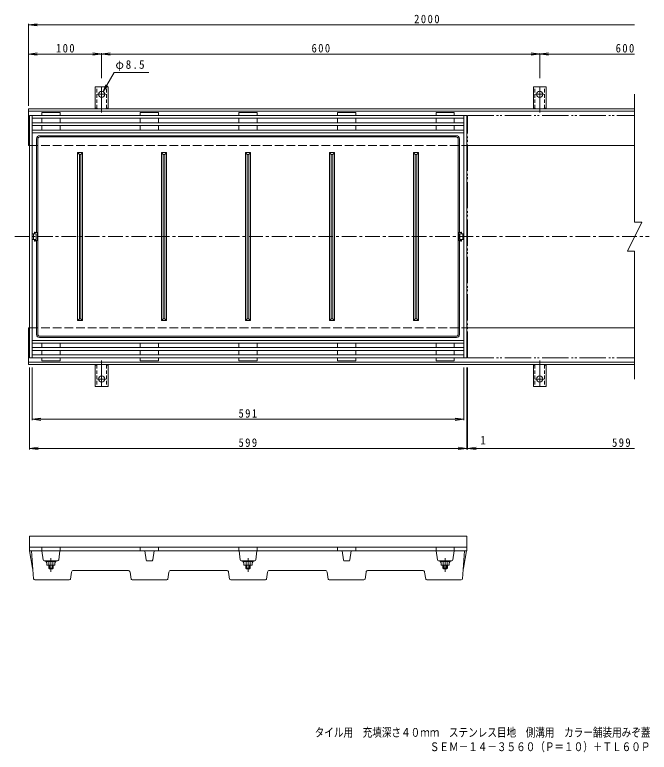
# Model space of a CAD drawing. Units: millimetres, scale not verified. Extents: x -720 to 734, y -548 to 461.
# Drawn here: x -720 to 149, y -548 to 461 of the extents above; entities that cross this region are included whole.
import ezdxf
from ezdxf.enums import TextEntityAlignment as Align

# ---------------------------------------------------------------- set-up
doc = ezdxf.new("R2010")
doc.units = ezdxf.units.MM
doc.header["$LTSCALE"] = 4
for name, pattern in [('CHAIN1', [8, 5, -1, 1, -1]), ('CHAIN2', [12, 9, -1, 1, -1]), ('DASHED1', [1.8, 1.2, -0.6]), ('DASHED3', [4, 3, -1]), ('DOUBLE_CHAIN2', [12.8, 9, -1, 0.6, -0.6, 0.6, -1])]:
    doc.linetypes.add(name, pattern=pattern)
for name, color, linetype, lineweight in [('0-0_通り芯', 3, 'Continuous', 9), ('0-1_躯体', 2, 'Continuous', 9), ('0-5_寸法', 7, 'Continuous', 9), ('0-F', 7, 'Continuous', 9)]:
    doc.layers.add(name, color=color, linetype=linetype, lineweight=lineweight)
doc.layers.add('F-5_F-5ﾚｲﾔ', color=2, linetype='Continuous')
doc.styles.add('ＭＳ ゴシック', font='')
doc.styles.get('ＭＳ ゴシック').set_extended_font_data('MS Gothic')

msp = doc.modelspace()

# ---------------------------------------------------------------- linework, layer by layer
at = {"layer": '0-0_通り芯'}
for p, q in [((-700.139, -8.458), (-700.139, 323.541)), ((-700.139, 323.541), (-101.139, 323.541)), ((-696.139, -8.458), (-696.139, 323.541)), ((-683.139, 327.541), (-683.139, 323.541)), ((-683.139, 327.541), (-658.139, 327.541)), ((-658.139, 327.541), (-658.139, 323.541)), ((-548.139, 327.541), (-548.139, 323.541)), ((-548.139, 327.541), (-523.139, 327.541)), ((-523.139, 327.541), (-523.139, 323.541)), ((-413.139, 327.541), (-413.139, 323.541)), ((-413.139, 327.541), (-388.139, 327.541)), ((-388.139, 327.541), (-388.139, 323.541)), ((-278.139, 327.541), (-278.139, 323.541)), ((-253.139, 327.541), (-278.139, 327.541)), ((-253.139, 327.541), (-253.139, 323.541)), ((-143.139, 327.541), (-143.139, 323.541)), ((-118.139, 327.541), (-143.139, 327.541)), ((-118.139, 327.541), (-118.139, 323.541)), ((-105.139, -8.458), (-105.139, 323.541)), ((-101.139, -8.458), (-101.139, 323.541)), ((-696.139, 319.541), (-105.139, 319.541)), ((-696.139, 313.541), (-105.139, 313.541)), ((-683.139, 319.541), (-683.139, 313.541)), ((-658.139, 319.541), (-658.139, 313.541)), ((-548.139, 319.541), (-548.139, 313.541)), ((-523.139, 319.541), (-523.139, 313.541)), ((-413.139, 319.541), (-413.139, 313.541)), ((-388.139, 319.541), (-388.139, 313.541)), ((-278.139, 319.541), (-278.139, 313.541)), ((-253.139, 319.541), (-253.139, 313.541)), ((-143.139, 319.541), (-143.139, 313.541)), ((-118.139, 319.541), (-118.139, 313.541)), ((-696.139, 309.541), (-105.139, 309.541)), ((-696.139, 303.542), (-105.139, 303.542)), ((-683.139, 309.541), (-683.139, 303.542)), ((-658.139, 309.541), (-658.139, 303.542)), ((-548.139, 309.541), (-548.139, 303.542)), ((-523.139, 309.541), (-523.139, 303.542)), ((-413.139, 309.541), (-413.139, 303.542)), ((-388.139, 309.541), (-388.139, 303.542)), ((-278.139, 309.541), (-278.139, 303.542)), ((-253.139, 309.541), (-253.139, 303.542)), ((-143.139, 309.541), (-143.139, 303.542)), ((-118.139, 309.541), (-118.139, 303.542)), ((-696.139, 299.541), (-105.139, 299.541)), ((-686.121, 295.672), (-115.156, 295.672)), ((-685.549, 294.022), (-115.728, 294.022)), ((-690.121, 291.672), (-690.121, 163.208)), ((-688.549, 291.022), (-688.549, 24.061)), ((-112.728, 291.022), (-112.728, 24.061)), ((-111.156, 291.672), (-111.156, 163.208)), ((-634.139, 272.541), (-631.639, 270.041)), ((-627.139, 272.541), (-629.639, 270.041)), ((-629.639, 45.042), (-629.639, 270.041)), ((-627.139, 42.542), (-627.139, 272.541)), ((-519.139, 272.541), (-516.639, 270.041)), ((-512.139, 272.541), (-514.639, 270.041)), ((-514.639, 45.042), (-514.639, 270.041)), ((-512.139, 42.542), (-512.139, 272.541)), ((-404.139, 272.541), (-397.139, 272.541)), ((-404.139, 272.541), (-401.639, 270.041)), ((-404.139, 42.542), (-404.139, 272.541)), ((-401.639, 270.041), (-399.639, 270.041)), ((-401.639, 45.042), (-401.639, 270.041)), ((-397.139, 272.541), (-399.639, 270.041)), ((-399.639, 45.042), (-399.639, 270.041)), ((-397.139, 42.542), (-397.139, 272.541)), ((-289.139, 272.541), (-286.639, 270.041)), ((-289.139, 42.542), (-289.139, 272.541)), ((-286.639, 45.042), (-286.639, 270.041)), ((-282.139, 272.541), (-284.639, 270.041)), ((-174.139, 272.541), (-171.639, 270.041)), ((-174.139, 42.542), (-174.139, 272.541)), ((-171.639, 45.042), (-171.639, 270.041)), ((-167.139, 272.541), (-169.639, 270.041)), ((-693.129, 163.541), (-693.129, 161.542)), ((-692.128, 163.541), (-693.129, 163.541)), ((-693.129, 163.541), (-692.128, 163.041)), ((-689.121, 163.041), (-692.128, 163.541)), ((-692.128, 163.041), (-689.121, 163.041)), ((-689.121, 152.042), (-689.121, 163.041)), ((-112.156, 163.041), (-109.149, 163.541)), ((-112.156, 152.042), (-112.156, 163.041)), ((-109.149, 163.041), (-112.156, 163.041)), ((-109.149, 163.541), (-108.149, 163.541)), ((-108.149, 163.541), (-109.149, 163.041)), ((-108.149, 163.541), (-108.149, 161.542)), ((-696.139, 161.542), (-690.639, 161.542)), ((-696.139, 153.542), (-690.639, 153.542)), ((-694.639, 153.542), (-694.639, 161.542)), ((-693.129, 151.542), (-693.129, 153.542)), ((-693.129, 151.542), (-692.128, 152.042)), ((-692.128, 151.542), (-693.129, 151.542)), ((-689.121, 152.042), (-692.128, 151.542)), ((-692.128, 152.042), (-689.121, 152.042)), ((-690.639, 153.542), (-690.639, 161.542)), ((-690.121, 23.411), (-690.121, 151.875)), ((-112.156, 152.042), (-109.149, 151.542)), ((-109.149, 152.042), (-112.156, 152.042)), ((-111.156, 23.411), (-111.156, 151.875)), ((-105.139, 161.542), (-110.639, 161.542)), ((-110.639, 153.542), (-110.639, 161.542)), ((-105.139, 153.542), (-110.639, 153.542)), ((-108.149, 151.542), (-109.149, 152.042)), ((-109.149, 151.542), (-108.149, 151.542)), ((-108.149, 151.542), (-108.149, 153.542)), ((-106.639, 153.542), (-106.639, 161.542)), ((-634.139, 42.542), (-631.639, 45.042)), ((-634.139, 42.542), (-627.139, 42.542)), ((-631.639, 45.042), (-629.639, 45.042)), ((-627.139, 42.542), (-629.639, 45.042)), ((-519.139, 42.542), (-516.639, 45.042)), ((-519.139, 42.542), (-512.139, 42.542)), ((-516.639, 45.042), (-514.639, 45.042)), ((-512.139, 42.542), (-514.639, 45.042)), ((-404.139, 42.542), (-401.639, 45.042)), ((-404.139, 42.542), (-397.139, 42.542)), ((-401.639, 45.042), (-399.639, 45.042)), ((-397.139, 42.542), (-399.639, 45.042)), ((-289.139, 42.542), (-286.639, 45.042)), ((-282.139, 42.542), (-289.139, 42.542)), ((-284.639, 45.042), (-286.639, 45.042)), ((-282.139, 42.542), (-284.639, 45.042)), ((-174.139, 42.542), (-171.639, 45.042)), ((-167.139, 42.542), (-174.139, 42.542)), ((-169.639, 45.042), (-171.639, 45.042)), ((-167.139, 42.542), (-169.639, 45.042)), ((-685.549, 21.061), (-115.728, 21.061)), ((-696.139, 15.542), (-105.139, 15.542)), ((-696.139, 11.542), (-105.139, 11.542)), ((-686.121, 19.411), (-115.156, 19.411)), ((-683.139, 5.542), (-683.139, 11.542)), ((-658.139, 5.542), (-658.139, 11.542)), ((-548.139, 5.542), (-548.139, 11.542)), ((-523.139, 5.542), (-523.139, 11.542)), ((-413.139, 5.542), (-413.139, 11.542)), ((-388.139, 5.542), (-388.139, 11.542)), ((-278.139, 5.542), (-278.139, 11.542)), ((-253.139, 5.542), (-253.139, 11.542)), ((-143.139, 5.542), (-143.139, 11.542)), ((-118.139, 5.542), (-118.139, 11.542)), ((-696.139, 5.542), (-105.139, 5.542)), ((-696.139, 1.542), (-105.139, 1.542)), ((-683.139, -4.458), (-683.139, 1.542)), ((-658.139, -4.458), (-658.139, 1.542)), ((-548.139, -4.458), (-548.139, 1.542)), ((-523.139, -4.458), (-523.139, 1.542)), ((-413.139, -4.458), (-413.139, 1.542)), ((-388.139, -4.458), (-388.139, 1.542)), ((-278.139, -4.458), (-278.139, 1.542)), ((-253.139, -4.458), (-253.139, 1.542)), ((-143.139, -4.458), (-143.139, 1.542)), ((-118.139, -4.458), (-118.139, 1.542)), ((-700.139, -8.458), (-101.139, -8.458)), ((-696.139, -4.458), (-105.139, -4.458)), ((-683.139, -12.458), (-683.139, -8.458)), ((-658.139, -12.458), (-658.139, -8.458)), ((-548.139, -12.458), (-548.139, -8.458)), ((-523.139, -12.458), (-523.139, -8.458)), ((-413.139, -12.458), (-413.139, -8.458)), ((-388.139, -12.458), (-388.139, -8.458)), ((-278.139, -12.458), (-278.139, -8.458)), ((-253.139, -12.458), (-253.139, -8.458)), ((-143.139, -12.458), (-143.139, -8.458)), ((-118.139, -12.458), (-118.139, -8.458)), ((-683.139, -12.458), (-658.139, -12.458)), ((-548.139, -12.458), (-523.139, -12.458)), ((-413.139, -12.458), (-388.139, -12.458)), ((-253.139, -12.458), (-278.139, -12.458)), ((-118.139, -12.458), (-143.139, -12.458)), ((-700.139, -272.459), (-700.139, -252.458)), ((-101.139, -252.458), (-700.139, -252.458)), ((-101.139, -272.459), (-101.139, -252.458)), ((-101.139, -267.458), (-700.139, -267.458)), ((-101.139, -272.459), (-700.139, -272.459)), ((-699.789, -272.459), (-695.646, -296.148)), ((-694.238, -311.065), (-696.996, -272.459)), ((-683.139, -267.458), (-683.139, -272.459)), ((-681.303, -285.145), (-682.889, -272.459)), ((-659.974, -285.145), (-658.389, -272.459)), ((-658.139, -267.458), (-658.139, -272.459)), ((-548.139, -267.458), (-548.139, -272.459)), ((-540.07, -285.167), (-541.857, -272.459)), ((-531.207, -285.167), (-529.42, -272.459)), ((-523.139, -267.458), (-523.139, -272.459)), ((-413.139, -267.458), (-413.139, -272.459)), ((-411.303, -285.145), (-412.889, -272.459)), ((-389.974, -285.145), (-388.389, -272.459)), ((-388.139, -267.458), (-388.139, -272.459)), ((-278.139, -267.458), (-278.139, -272.459)), ((-270.07, -285.167), (-271.857, -272.459)), ((-261.207, -285.167), (-259.42, -272.459)), ((-253.139, -267.458), (-253.139, -272.459)), ((-143.139, -267.458), (-143.139, -272.459)), ((-141.303, -285.145), (-142.889, -272.459)), ((-119.974, -285.145), (-118.389, -272.459)), ((-118.139, -267.458), (-118.139, -272.459)), ((-107.039, -311.065), (-104.281, -272.459)), ((-101.488, -272.459), (-105.631, -296.148)), ((-661.463, -286.459), (-679.814, -286.459)), ((-677.639, -287.259), (-676.164, -288.859)), ((-676.164, -288.859), (-676.164, -292.459)), ((-676.164, -292.459), (-665.114, -292.459)), ((-673.639, -292.459), (-673.639, -296.459)), ((-673.401, -287.259), (-673.401, -292.459)), ((-672.639, -292.459), (-672.639, -297.458)), ((-668.639, -292.459), (-668.639, -297.458)), ((-667.876, -287.259), (-667.876, -292.459)), ((-667.639, -292.459), (-667.639, -296.459)), ((-663.639, -287.259), (-665.114, -288.859)), ((-665.114, -288.859), (-665.114, -292.459)), ((-663.639, -286.459), (-663.639, -287.259)), ((-538.585, -286.459), (-532.692, -286.459)), ((-409.814, -286.459), (-391.463, -286.459)), ((-407.639, -287.259), (-406.164, -288.859)), ((-406.164, -288.859), (-406.164, -292.459)), ((-406.164, -292.459), (-395.114, -292.459)), ((-403.639, -292.459), (-403.639, -296.459)), ((-403.401, -287.259), (-403.401, -292.459)), ((-402.639, -292.459), (-402.639, -297.458)), ((-398.639, -292.459), (-398.639, -297.458)), ((-397.876, -287.259), (-397.876, -292.459)), ((-397.639, -292.459), (-397.639, -296.459)), ((-393.639, -287.259), (-395.114, -288.859)), ((-395.114, -288.859), (-395.114, -292.459)), ((-393.639, -286.459), (-393.639, -287.259)), ((-262.692, -286.459), (-268.585, -286.459)), ((-139.814, -286.459), (-121.463, -286.459)), ((-137.639, -286.459), (-137.639, -287.259)), ((-137.639, -287.259), (-136.164, -288.859)), ((-136.164, -288.859), (-136.164, -292.459)), ((-125.114, -292.459), (-136.164, -292.459)), ((-133.639, -292.459), (-133.639, -296.459)), ((-133.401, -287.259), (-133.401, -292.459)), ((-132.639, -292.459), (-132.639, -297.458)), ((-128.639, -292.459), (-128.639, -297.458)), ((-127.876, -287.259), (-127.876, -292.459)), ((-127.639, -292.459), (-127.639, -296.459)), ((-123.639, -287.259), (-125.114, -288.859)), ((-125.114, -288.859), (-125.114, -292.459)), ((-673.639, -296.459), (-667.639, -296.459)), ((-673.639, -296.459), (-672.639, -297.458)), ((-672.639, -297.458), (-668.639, -297.458)), ((-667.639, -296.459), (-668.639, -297.458)), ((-642.53, -302.002), (-643.943, -311.187)), ((-639.565, -299.459), (-565.212, -299.459)), ((-562.247, -302.002), (-560.834, -311.187)), ((-509.03, -302.002), (-510.443, -311.187)), ((-506.065, -299.459), (-430.212, -299.459)), ((-427.247, -302.002), (-425.834, -311.187)), ((-403.639, -296.459), (-397.639, -296.459)), ((-403.639, -296.459), (-402.639, -297.458)), ((-402.639, -297.458), (-398.639, -297.458)), ((-397.639, -296.459), (-398.639, -297.458)), ((-374.03, -302.002), (-375.443, -311.187)), ((-295.212, -299.459), (-371.065, -299.459)), ((-292.247, -302.002), (-290.834, -311.187)), ((-239.03, -302.002), (-240.443, -311.187)), ((-161.712, -299.459), (-236.065, -299.459)), ((-158.747, -302.002), (-157.334, -311.187)), ((-133.639, -296.459), (-132.639, -297.458)), ((-127.639, -296.459), (-133.639, -296.459)), ((-128.639, -297.458), (-132.639, -297.458)), ((-127.639, -296.459), (-128.639, -297.458)), ((-692.742, -312.458), (-645.426, -312.458)), ((-559.352, -312.458), (-511.926, -312.458)), ((-424.352, -312.458), (-376.925, -312.458)), ((-241.925, -312.458), (-289.352, -312.458)), ((-108.535, -312.458), (-155.852, -312.458))]:
    msp.add_line(p, q, dxfattribs=at)
at = {"layer": '0-0_通り芯', "linetype": 'CHAIN1'}
for p, q in [((-720.139, 157.542), (148.861, 157.542)), ((-670.639, -282.459), (-670.639, -301.458)), ((-400.639, -282.459), (-400.639, -301.458)), ((-130.639, -282.459), (-130.639, -301.458))]:
    msp.add_line(p, q, dxfattribs=at)
at = {"layer": '0-0_通り芯', "linetype": 'DOUBLE_CHAIN2'}
msp.add_line((-100.139, -8.458), (128.861, -8.458), dxfattribs=at)
msp.add_lwpolyline([(-100.139, -8.458), (-100.139, 323.541), (128.861, 323.541)], dxfattribs=at)
at = {"layer": '0-0_通り芯'}
for points in [[(-634.139, 42.542), (-634.139, 272.541), (-627.139, 272.541)], [(-631.639, 45.042), (-631.639, 270.041), (-629.639, 270.041)], [(-519.139, 42.542), (-519.139, 272.541), (-512.139, 272.541)], [(-516.639, 45.042), (-516.639, 270.041), (-514.639, 270.041)], [(-282.139, 42.542), (-282.139, 272.541), (-289.139, 272.541)], [(-284.639, 45.042), (-284.639, 270.041), (-286.639, 270.041)], [(-167.139, 42.542), (-167.139, 272.541), (-174.139, 272.541)], [(-169.639, 45.042), (-169.639, 270.041), (-171.639, 270.041)], [(-677.639, -286.459), (-677.639, -287.259), (-663.639, -287.259)], [(-407.639, -286.459), (-407.639, -287.259), (-393.639, -287.259)], [(-123.639, -286.459), (-123.639, -287.259), (-137.639, -287.259)]]:
    msp.add_lwpolyline(points, dxfattribs=at)
for centre, radius, start, end in [((-686.121, 291.672), 4, 90, 180), ((-685.549, 291.022), 3, 90, 180), ((-115.728, 291.022), 3, 0, 90), ((-115.156, 291.672), 4, 0, 90), ((-686.121, 23.411), 4, 180, 270), ((-685.549, 24.061), 3, 180, 270), ((-115.728, 24.061), 3, 270, 0), ((-115.156, 23.411), 4, 270, 0), ((-679.814, -284.959), 1.5, 187.12502, 270), ((-661.463, -284.959), 1.5, 270, 352.87498), ((-538.585, -284.959), 1.5, 188.00487, 270), ((-532.692, -284.959), 1.5, 270, 351.99513), ((-409.814, -284.959), 1.5, 187.12502, 270), ((-391.463, -284.959), 1.5, 270, 352.87498), ((-268.585, -284.959), 1.5, 188.00487, 270), ((-262.692, -284.959), 1.5, 270, 351.99513), ((-139.814, -284.959), 1.5, 187.12502, 270), ((-121.463, -284.959), 1.5, 270, 352.87498), ((-691.706, -295.459), 4, 189.91936, 208.66345), ((-639.565, -302.459), 3, 90, 171.25371), ((-565.212, -302.459), 3, 8.74629, 90), ((-506.065, -302.459), 3, 90, 171.25366), ((-430.212, -302.459), 3, 8.74634, 90), ((-371.065, -302.459), 3, 90, 171.25366), ((-295.212, -302.459), 3, 8.74634, 90), ((-236.065, -302.459), 3, 90, 171.25371), ((-161.712, -302.459), 3, 8.74629, 90), ((-109.571, -295.459), 4, 331.33655, 350.08064), ((-692.742, -310.959), 1.5, 184.08511, 270), ((-645.426, -310.959), 1.5, 270, 351.254), ((-559.352, -310.959), 1.5, 188.74602, 270), ((-511.926, -310.959), 1.5, 270, 351.25409), ((-424.352, -310.959), 1.5, 188.74591, 270), ((-376.925, -310.959), 1.5, 270, 351.25409), ((-289.352, -310.959), 1.5, 188.74591, 270), ((-241.925, -310.959), 1.5, 270, 351.25398), ((-155.852, -310.959), 1.5, 188.746, 270), ((-108.535, -310.959), 1.5, 270, 355.91489)]:
    msp.add_arc(centre, radius, start, end, dxfattribs=at)
at = {"layer": '0-1_躯体'}
for p, q in [((-609.889, 333.541), (-609.889, 362.541)), ((-601.139, 362.541), (-609.889, 362.541)), ((-601.139, 362.541), (-592.389, 362.541)), ((-592.389, 333.541), (-592.389, 362.541)), ((-9.889, 333.541), (-9.889, 362.541)), ((-1.139, 362.541), (-9.889, 362.541)), ((-1.139, 362.541), (7.611, 362.541)), ((7.611, 333.541), (7.611, 362.541)), ((128.861, 177.541), (128.861, 352.541)), ((-609.889, 333.541), (-608.639, 333.541)), ((-592.389, 333.541), (-593.639, 333.541)), ((-9.889, 333.541), (-8.639, 333.541)), ((7.611, 333.541), (6.361, 333.541)), ((-701.139, 332.541), (128.861, 332.541)), ((-701.139, 282.541), (-701.139, 332.541)), ((-701.139, 329.541), (128.861, 329.541)), ((-701.139, 282.541), (-700.139, 282.541)), ((-101.139, 282.541), (128.861, 282.541)), ((138.861, 177.541), (118.861, 137.541)), ((128.861, 177.541), (138.861, 177.541)), ((118.861, 137.541), (128.861, 137.541)), ((128.861, -37.459), (128.861, 137.541)), ((-701.139, 32.541), (-700.139, 32.541)), ((-701.139, 32.541), (-701.139, -17.459)), ((-101.139, 32.541), (128.861, 32.541)), ((-701.139, -14.459), (128.861, -14.459)), ((-701.139, -17.459), (128.861, -17.459)), ((-609.889, -18.459), (-608.639, -18.459)), ((-609.889, -18.459), (-609.889, -47.459)), ((-592.389, -18.459), (-593.639, -18.459)), ((-592.389, -18.459), (-592.389, -47.459)), ((-9.889, -18.459), (-8.639, -18.459)), ((-9.889, -18.459), (-9.889, -47.459)), ((7.611, -18.459), (6.361, -18.459)), ((7.611, -18.459), (7.611, -47.459)), ((-601.139, -47.459), (-609.889, -47.459)), ((-601.139, -47.459), (-592.389, -47.459)), ((-1.139, -47.459), (-9.889, -47.459)), ((-1.139, -47.459), (7.611, -47.459))]:
    msp.add_line(p, q, dxfattribs=at)
at = {"layer": '0-1_躯体', "linetype": 'DASHED1'}
for p, q in [((-607.889, 333.396), (-607.889, 362.541)), ((-594.389, 333.396), (-594.389, 362.541)), ((-7.889, 333.396), (-7.889, 362.541)), ((5.611, 333.396), (5.611, 362.541)), ((-607.889, -18.313), (-607.889, -47.459)), ((-594.389, -18.313), (-594.389, -47.459)), ((-7.889, -18.313), (-7.889, -47.459)), ((5.611, -18.313), (5.611, -47.459))]:
    msp.add_line(p, q, dxfattribs=at)
at = {"layer": '0-1_躯体', "linetype": 'CHAIN2'}
for p, q in [((-601.139, 363.322), (-601.139, 323.541)), ((-1.139, 363.322), (-1.139, 323.541)), ((-601.139, 352.541), (-606.915, 352.541)), ((-601.139, 352.541), (-595.363, 352.541)), ((-1.139, 352.541), (-6.915, 352.541)), ((-1.139, 352.541), (4.637, 352.541)), ((-601.139, -48.239), (-601.139, -8.459)), ((-1.139, -48.239), (-1.139, -8.459)), ((-601.139, -37.459), (-606.915, -37.459)), ((-601.139, -37.459), (-595.363, -37.459)), ((-1.139, -37.459), (-6.915, -37.459)), ((-1.139, -37.459), (4.637, -37.459))]:
    msp.add_line(p, q, dxfattribs=at)
at = {"layer": '0-1_躯体', "linetype": 'DASHED3'}
for p, q in [((-700.139, 282.541), (-101.139, 282.541)), ((-700.139, 32.541), (-101.139, 32.541))]:
    msp.add_line(p, q, dxfattribs=at)
at = {"layer": '0-1_躯体'}
for centre in [(-601.139, 352.541), (-1.139, 352.541), (-601.139, -37.459), (-1.139, -37.459)]:
    msp.add_circle(centre, 4.25, dxfattribs=at)
for centre, start, end in [((-608.639, 331.541), 30.00051, 90), ((-593.639, 331.541), 90, 149.99949), ((-8.639, 331.541), 30.00051, 90), ((6.361, 331.541), 90, 149.99949), ((-608.639, -16.459), 270, 329.99949), ((-593.639, -16.459), 210.00051, 270), ((-8.639, -16.459), 270, 329.99949), ((6.361, -16.459), 210.00051, 270)]:
    msp.add_arc(centre, 2, start, end, dxfattribs=at)
at = {"layer": '0-5_寸法'}
for p, q in [((-599.014, 356.222), (-584.053, 382.135)), ((-584.053, 382.135), (-536.269, 382.135)), ((-599.014, 356.222), (-595.187, 365.461)), ((-599.014, 356.222), (-592.926, 364.156))]:
    msp.add_line(p, q, dxfattribs=at)
at = {"layer": '0-F'}
for p, q in [((-701.139, 447.541), (-689.241, 449.108)), ((-701.139, 336.541), (-701.139, 448.741)), ((-701.139, 447.541), (128.861, 447.541)), ((-701.139, 447.541), (-689.241, 445.975)), ((-701.139, 407.541), (-689.241, 409.108)), ((-701.139, 407.541), (128.861, 407.541)), ((-701.139, 407.541), (-689.241, 405.975)), ((-589.241, 409.108), (-613.036, 405.975)), ((-589.241, 405.975), (-613.036, 409.108)), ((-601.139, 374.369), (-601.139, 408.741)), ((10.759, 409.108), (-13.036, 405.975)), ((10.759, 405.975), (-13.036, 409.108)), ((-1.139, 374.369), (-1.139, 408.741)), ((-700.139, -21.459), (-700.139, -133.659)), ((-696.139, -21.459), (-696.139, -93.659)), ((-105.139, -21.459), (-105.139, -93.659)), ((-101.139, -21.459), (-101.139, -133.659)), ((-100.139, -21.459), (-100.139, -133.659)), ((-696.139, -92.459), (-684.241, -90.892)), ((-696.139, -92.459), (-684.241, -94.025)), ((-696.139, -92.459), (-105.139, -92.459)), ((-105.139, -92.459), (-117.036, -90.892)), ((-105.139, -92.459), (-117.036, -94.025)), ((-700.139, -132.459), (-688.241, -130.892)), ((-101.139, -132.459), (-113.036, -130.892)), ((-100.139, -132.459), (-88.241, -130.892)), ((-700.139, -132.459), (128.861, -132.459)), ((-700.139, -132.459), (-688.241, -134.025)), ((-101.139, -132.459), (-113.036, -134.025)), ((-100.139, -132.459), (-88.241, -134.025))]:
    msp.add_line(p, q, dxfattribs=at)

# ---------------------------------------------------------------- texts
at = {"layer": '0-5_寸法', "color": 2, "insert": (-582.161, 384.135), "char_height": 11.73, "attachment_point": 7, "style": 'ＭＳ ゴシック'}
msp.add_mtext('\\T1.21;\\W0.95;φ8.5', dxfattribs=at)
at = {"layer": '0-F', "color": 2, "style": 'ＭＳ ゴシック'}
msp.add_text('1', height=11.73, dxfattribs=at).set_placement((-82.71, -130.459), align=Align.BOTTOM_LEFT)
at = {"layer": '0-F', "color": 2, "char_height": 11.73, "attachment_point": 7, "style": 'ＭＳ ゴシック'}
for s, insert in [('\\T1.28;\\W0.9;2000', (-173.121, 449.541)), ('\\T1.27;\\W0.9;100', (-663.639, 409.541)), ('\\T1.27;\\W0.9;600', (-313.639, 409.541)), ('\\T1.27;\\W0.9;600', (102.861, 409.541)), ('\\T1.27;\\W0.9;591', (-413.639, -90.459)), ('\\T1.27;\\W0.9;599', (-413.639, -130.459)), ('\\T1.27;\\W0.9;599', (97.888, -130.459))]:
    msp.add_mtext(s, dxfattribs=dict(at, insert=insert))
at = {"layer": 'F-5_F-5ﾚｲﾔ', "style": 'ＭＳ ゴシック', "width": 0.8}
for s, p in [('タイル用\u3000充填深さ４０ｍｍ\u3000ステンレス目地\u3000側溝用\u3000カラー舗装用みぞ蓋\u3000', (-309.363, -530.705)), ('\u3000\u3000\u3000\u3000\u3000\u3000\u3000\u3000\u3000\u3000\u3000\u3000ＳＥＭ－１４－３５６０（Ｐ＝１０）＋ＴＬ６０Ｐ', (-309.363, -550.367))]:
    msp.add_text(s, height=11.73, dxfattribs=at).set_placement(p, align=Align.BOTTOM_LEFT)

doc.saveas('drawing.dxf')
